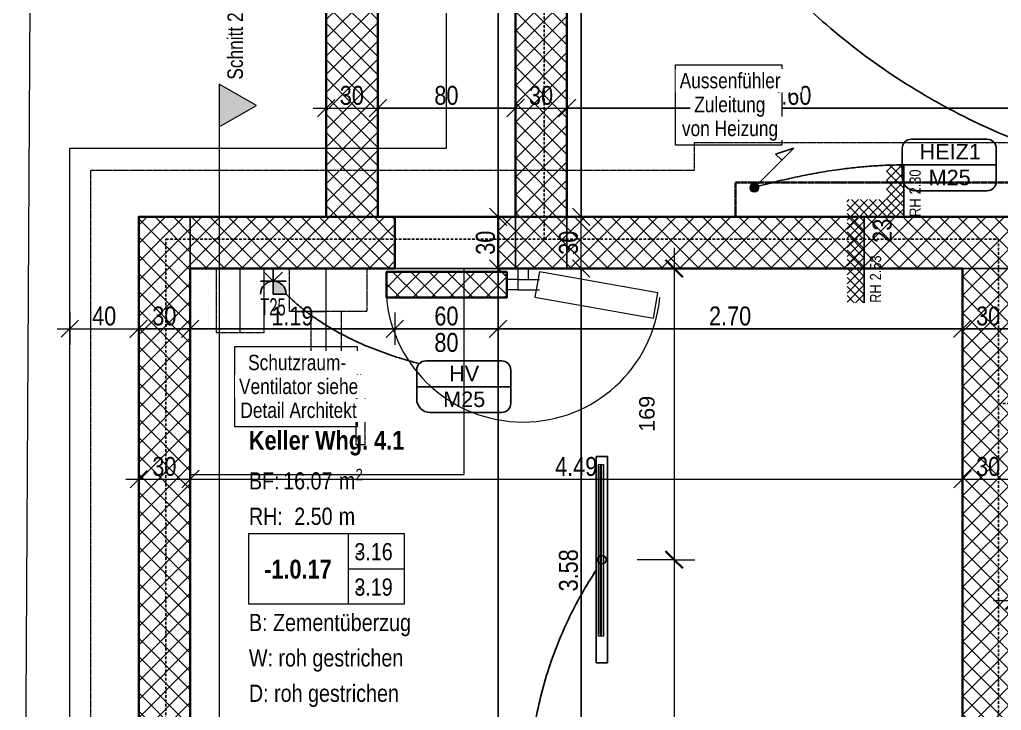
# Model space of a CAD drawing. Header units: millimetres. Extents: x -24363 to 26500, y -21894 to 23000.
# Drawn here: x -14712 to -9004, y 130 to 4147 of the extents above; entities that cross this region are included whole.
import ezdxf

# ---------------------------------------------------------------- set-up
doc = ezdxf.new("R2010")
doc.units = ezdxf.units.MM
for name, pattern in [('Achse', [25, 15, -5, 0, -5]), ('IMPORT-Strich 2_1mm _3_', [3, 2, -1]), ('IMPORT-Strichpunkt 3_1_1mm Achsen _3_', [5, 3, -1, 0, -1]), ('IMPORT-Unsichtbare Linie _3_', [10000, 0, -10000, 0, 0]), ('Verdeckt 0_75', [1.5, 0.75, -0.75])]:
    doc.linetypes.add(name, pattern=pattern)
for name, color, linetype, lineweight in [('000 Kataster Abbruch', 7, 'Continuous', 5), ('005 Türen_Tore Neu', 7, 'Continuous', 5), ('010 Aussenwände Bauteilschraffuren Neu', 7, 'Continuous', 5), ('010 Aussenwände Neu', 7, 'Continuous', 5), ('010 Fenster Neu', 7, 'Continuous', 5), ('015 Innenwände Bauteilschraffuren Neu', 7, 'Continuous', 5), ('015 Innenwände Neu', 7, 'Continuous', 5), ('027 Oberhalb Neu', 7, 'Continuous', 5), ('030 Bodenaufbauten Neu', 7, 'Continuous', 5), ('035 Decken Neu', 7, 'Continuous', 5), ('080 Raum Innen Kontur Neu', 7, 'Continuous', 5), ('080 Raum Innen Text Neu', 7, 'Continuous', 5), ('080 Raum Innen Textrahmen Neu', 7, 'Continuous', 5), ('110 Bemassungen Ausführung Neu', 7, 'Continuous', 5), ('160 Beschriftungen Ausführung Neu', 7, 'Continuous', 5), ('Allgemeine Beschriftungen', 7, 'Continuous', 5), ('Allgemeines Modell', 7, 'Continuous', 5), ('Bemaßungen', 7, 'Continuous', 9), ('Bemaßungen-50', 7, 'Continuous', 9), ('Elektroinstallationen', 7, 'Continuous', 5), ('Kabel', 7, 'Continuous', 5), ('Leuchten', 7, 'Continuous', 5), ('Lichtschalter', 7, 'Continuous', 5), ('Schnitte', 7, 'Continuous', 9), ('Wände', 7, 'Continuous', 5)]:
    doc.layers.add(name, color=color, linetype=linetype, lineweight=lineweight)
for name, color, linetype, lineweight, true_color in [('5773_100 Untergeschoss_dwg', 7, 'Continuous', 5, 0x767676), ('Anstieg', 7, 'Continuous', 5, 0xff7d00), ('Detailelemente', 1, 'Continuous', 25, 0xff0000), ('Linien', 7, 'Verdeckt 0_75', 5, 0xc0c0c0)]:
    doc.layers.add(name, color=color, linetype=linetype, lineweight=lineweight, true_color=true_color)
doc.styles.add('Arial Narrow', font='ARIALN.TTF', dxfattribs={"height": 110.000002})
doc.styles.add('Arial Narrow_11', font='ARIALN.TTF', dxfattribs={"height": 66})
doc.styles.add('Arial Narrow_12', font='ARIALN.TTF', dxfattribs={"width": 0.75, "height": 100})
doc.styles.add('Arial Narrow_2', font='ARIALN.TTF', dxfattribs={"height": 110})
doc.styles.add('Arial Narrow_8', font='ARIALN.TTF', dxfattribs={"height": 65})
doc.styles.add('Arial Narrow_9', font='ARIALN.TTF', dxfattribs={"height": 100})
doc.styles.add('Arial Narrow_B', font='ARIALNB.TTF', dxfattribs={"height": 110})
doc.styles.add('Arial_5', font='arial.ttf', dxfattribs={"height": 90})
doc.styles.add('Arial_6', font='arial.ttf', dxfattribs={"width": 0.8, "height": 90})
doc.dimstyles.new('Diagonal_-_1_8_mm_Arial', dxfattribs={"dimscale": 304.8, "dimtxt": 91.823346, "dimasz": 0.328084, "dimexe": 0.393701, "dimexo": 0.246063, "dimgap": 0.287073, "dimtad": 1, "dimdec": 0, "dimlfac": 0.1, "dimzin": 0, "dimdsep": 46, "dimtxsty": 'Arial_5', "dimblk1": 'OBLIQUE', "dimblk2": 'OBLIQUE', "dimsah": 1, "dimcen": 0.09, "dimdle": 0.393701, "dimadec": 3, "dimazin": 2, "dimtfac": 1, "dimtdec": 4, "dimtix": 1, "dimtmove": 0, "dimatfit": 3, "dimfxl": 1, "dimtvp": 1, "dimtfill": 1, "dimtolj": 1, "dimtzin": 0, "dimarcsym": 2})
pattern_1 = [(60.551, (0, 0), (-65.30952, 36.87365), []), (150.551, (0, 0), (36.87365, 65.30952), [])]

# ---------------------------------------------------------------- blocks, each defined once
blk = doc.blocks.new('DirectShape - Modell_Elektroplaner_002-17024533-UG')
at = {"layer": 'Wände', "color": 253, "true_color": 0xa3a3a3}
for p, q in [((4700, 0), (300, 0)), ((300, 0), (300, -300)), ((300, -300), (4700, -300))]:
    blk.add_line(p, q, dxfattribs=at)
blk = doc.blocks.new('DirectShape - Wand-013-17019986-UG')
blk.add_blockref('DirectShape - Modell_Elektroplaner_002-17024533-UG', (0, 0))
blk = doc.blocks.new('DirectShape - Modell_Elektroplaner_002-17024785-UG')
at = {"layer": 'Wände', "color": 253, "true_color": 0xa3a3a3}
for p, q in [((4700, 300), (0, 300)), ((0, 300), (0, 0)), ((0, 0), (4700, 0))]:
    blk.add_line(p, q, dxfattribs=at)
blk = doc.blocks.new('DirectShape - Wand-035-17009951-UG')
blk.add_blockref('DirectShape - Modell_Elektroplaner_002-17024785-UG', (0, 0))
blk = doc.blocks.new('DirectShape - Modell_Elektroplaner_002-17024816-UG')
at = {"layer": 'Wände', "color": 253, "true_color": 0xa3a3a3}
for p, q in [((13650, 0), (0, 0)), ((13650, -300), (13650, 0)), ((0, -300), (13650, -300))]:
    blk.add_line(p, q, dxfattribs=at)
blk = doc.blocks.new('DirectShape - Wand-013-17010005-UG')
blk.add_blockref('DirectShape - Modell_Elektroplaner_002-17024816-UG', (0, 0))
blk = doc.blocks.new('DirectShape - Modell_Elektroplaner_002-17037944-UG')
at = {"layer": 'Wände', "color": 253, "true_color": 0xa3a3a3}
for p, q in [((1334.8, 300), (300, 300)), ((300, 300), (300, 0)), ((1490, 300), (1334.8, 300)), ((1490, 0), (1490, 300)), ((2090, 300), (2090, 0)), ((2102.3, 300), (2090, 300)), ((2190, 300), (2102.3, 300)), ((2190, 0), (2190, 300)), ((300, 0), (1334.8, 0)), ((1334.8, 0), (1490, 0)), ((2090, 0), (2102.3, 0)), ((2102.3, 0), (2190, 0))]:
    blk.add_line(p, q, dxfattribs=at)
at = {"layer": 'Wände', "color": 251, "true_color": 0x666666}
for p, q in [((2090, 300), (1490, 300)), ((1490, 0), (2090, 0))]:
    blk.add_line(p, q, dxfattribs=at)
blk = doc.blocks.new('DirectShape - Wand-013-17010054-UG')
blk.add_blockref('DirectShape - Modell_Elektroplaner_002-17037944-UG', (0, 0))
blk = doc.blocks.new('DirectShape - Modell_Elektroplaner_002-17024896-UG')
at = {"layer": 'Wände', "color": 253, "true_color": 0xa3a3a3}
for p, q in [((2600, 300), (0, 300)), ((0, 300), (0, 0)), ((2600, 0), (2600, 300)), ((0, 0), (2600, 0))]:
    blk.add_line(p, q, dxfattribs=at)
blk = doc.blocks.new('DirectShape - Wand-035-17010106-UG')
blk.add_blockref('DirectShape - Modell_Elektroplaner_002-17024896-UG', (0, 0))
blk = doc.blocks.new('DirectShape - Modell_Elektroplaner_002-17024900-UG')
at = {"layer": 'Wände', "color": 253, "true_color": 0xa3a3a3}
for p, q in [((0, 0), (0, -150)), ((700, 0), (0, 0)), ((700, -150), (700, 0)), ((0, -150), (700, -150))]:
    blk.add_line(p, q, dxfattribs=at)
blk = doc.blocks.new('DirectShape - Wand-013-17010109-UG')
blk.add_blockref('DirectShape - Modell_Elektroplaner_002-17024900-UG', (0, 0))
blk = doc.blocks.new('DirectShape - Modell_Elektroplaner_002-17024932-UG')
at = {"layer": 'Wände', "color": 253, "true_color": 0xa3a3a3}
for p, q in [((0, 0), (0, -300)), ((0, -300), (8150, -300))]:
    blk.add_line(p, q, dxfattribs=at)
blk = doc.blocks.new('DirectShape - Wand-035-17010160-UG')
blk.add_blockref('DirectShape - Modell_Elektroplaner_002-17024932-UG', (0, 0))
blk = doc.blocks.new('DirectShape - Freifläche-001-17037210-UG')
at = {"layer": 'Allgemeines Modell', "color": 251, "true_color": 0x666666}
for p, q in [((4772.1, 17570.3), (4772.1, 15706.8)), ((4772.1, 15706.8), (4772.1, 14895.5)), ((3682.1, 14895.5), (3682.1, 9611.4)), ((4408.8, 14895.5), (3682.1, 14895.5)), ((4772.1, 14895.5), (4408.8, 14895.5))]:
    blk.add_line(p, q, dxfattribs=at)
at = {"layer": 'Allgemeines Modell', "color": 253, "true_color": 0xa3a3a3}
for p, q in [((4772.1, 17570.3), (4772.1, 15706.8)), ((4772.1, 15706.8), (4772.1, 14895.5)), ((4408.8, 14895.5), (3682.1, 14895.5)), ((3682.1, 14895.5), (3682.1, 9611.4)), ((4772.1, 14895.5), (4408.8, 14895.5))]:
    blk.add_line(p, q, dxfattribs=at)
blk = doc.blocks.new('DirectShape - Modell_Elektroplaner_002-17024520-UG')
at = {"layer": 'Lichtschalter'}
for p, q in [((0, 30), (1000, 30)), ((0, 0), (0, 30)), ((1000, 0), (0, 0)), ((10, 20), (990, 20)), ((10, 10), (10, 20)), ((10, 20), (10, 10)), ((990, 20), (10, 20)), ((10, 10), (990, 10)), ((10, 10), (990, 10)), ((990, 10), (990, 20)), ((990, 10), (990, 20)), ((1000, 30), (1000, 0))]:
    blk.add_line(p, q, dxfattribs=at)
blk = doc.blocks.new('DirectShape - Modell_Elektroplaner_002-V28-UG')
at = {"layer": 'Lichtschalter'}
for p, q in [((0, 30), (1000, 30)), ((0, 0), (0, 30)), ((0, 30), (1000, 30)), ((0, 0), (0, 30)), ((1000, 0), (0, 0)), ((1000, 0), (0, 0)), ((10, 20), (990, 20)), ((10, 10), (10, 20)), ((10, 20), (10, 10)), ((990, 20), (10, 20)), ((10, 20), (990, 20)), ((10, 10), (10, 20)), ((10, 20), (10, 10)), ((990, 20), (10, 20)), ((10, 10), (990, 10)), ((10, 10), (990, 10)), ((10, 10), (990, 10)), ((10, 10), (990, 10)), ((990, 10), (990, 20)), ((990, 10), (990, 20)), ((990, 10), (990, 20)), ((990, 10), (990, 20)), ((1000, 30), (1000, 0)), ((1000, 30), (1000, 0))]:
    blk.add_line(p, q, dxfattribs=at)
blk = doc.blocks.new('DirectShape - Modell_Elektroplaner_002-V29-UG')
for name in ['DirectShape - Modell_Elektroplaner_002-17024520-UG', 'DirectShape - Modell_Elektroplaner_002-V28-UG']:
    blk.add_blockref(name, (0, 0))
blk = doc.blocks.new('DirectShape - Leuchte-17024820-UG')
blk.add_blockref('DirectShape - Modell_Elektroplaner_002-V29-UG', (0, 0))
blk = doc.blocks.new('Modell_Elektroplaner_002_ifc-1-UG')
at = {"layer": 'Allgemeines Modell', "color": 251, "lineweight": 5, "true_color": 0x666666, "rotation": 359.999751747052}
blk.add_blockref('DirectShape - Freifläche-001-17037210-UG', (-17702.2, -11895.4), dxfattribs=at)
at = {"layer": 'Lichtschalter', "color": 254, "linetype": 'Verdeckt 0_75', "lineweight": 5, "true_color": 0xd9d9d9, "rotation": 89.9997517460218}
blk.add_blockref('DirectShape - Leuchte-17024820-UG', (-11316.6, 560.5), dxfattribs=at)
at = {"layer": 'Wände', "color": 251, "lineweight": 5, "true_color": 0x666666}
for name, p, rotation in [('DirectShape - Wand-013-17019986-UG', (-12930, 2700.1), 89.9997517460218), ('DirectShape - Wand-035-17009951-UG', (-11530, 2700), 89.9997517460218), ('DirectShape - Wand-013-17010005-UG', (-14020, -10649.9), 89.9997517460218), ('DirectShape - Wand-013-17010054-UG', (-14020, 2700.1), 359.999751747052), ('DirectShape - Wand-035-17010106-UG', (-11530, 2700), 359.999751747052), ('DirectShape - Wand-035-17010160-UG', (-8930, 2700), 269.9997517460218), ('DirectShape - Wand-013-17010109-UG', (-12580, 2680.1), 359.999751747052)]:
    blk.add_blockref(name, p, dxfattribs=dict(at, rotation=rotation))
blk = doc.blocks.new('tin_LED_Lichtleiste - Lichtleiste LED 120-17546088-UG')
at = {"layer": 'Leuchten', "color": 150, "lineweight": 25, "true_color": 0x007fff}
for p, q in [((600, 32.5), (-600, 32.5)), ((-600, 32.5), (-600, -32.5)), ((-600, 32.5), (600, 32.5)), ((-600, -32.5), (-600, 32.5)), ((600, -32.5), (600, 32.5)), ((600, 32.5), (600, -32.5)), ((-600, -32.5), (600, -32.5)), ((600, -32.5), (-600, -32.5))]:
    blk.add_line(p, q, dxfattribs=at)
blk.add_circle((0, 0), 25, dxfattribs=at)
blk = doc.blocks.new('tin_Typ25_AP - Steckdose T25 AP-17585394-UG')
at = {"layer": 'Detailelemente'}
blk.add_hatch(color=256, dxfattribs=at).paths.add_polyline_path([(-143.6, -150), (-68.6, -150), (-71.1, -130.6), (-78.6, -112.5), (-90.5, -97), (-106.1, -85), (-124.1, -77.6), (-143.6, -75)])
for p, q in [((-143.6, -75), (-196.6, -22)), ((-143.6, 0), (-143.6, -75)), ((-143.6, -75), (-90.5, -22)), ((-68.6, -75), (-218.6, -75)), ((-143.6, -75), (-143.6, -150)), ((-143.6, -150), (-68.6, -150))]:
    blk.add_line(p, q, dxfattribs=at)
for start, end in [(0, 180), (360, 90)]:
    blk.add_arc((-143.6, -150), 75, start, end, dxfattribs=at)
blk = doc.blocks.new('tin_Beschriftung_Verweis_2 Zeilen - Verteilung_ Leerrohr-18170776-UG')
at = {"layer": 'Elektroinstallationen', "color": 1, "lineweight": 25, "true_color": 0xff0000}
for p, q in [((220, 150), (-220, 150)), ((-273.6, 96.4), (-273.6, -71.4)), ((273.6, 96.4), (273.6, -96.4)), ((-273.6, 0), (273.6, 0)), ((220, -150), (-195, -150))]:
    blk.add_line(p, q, dxfattribs=at)
for centre, radius, start, end in [((-220, 96.4), 53.6, 90, 180), ((220, 96.4), 53.6, 360, 90), ((-195, -71.4), 78.6, 180, 270), ((220, -96.4), 53.6, 270, 0)]:
    blk.add_arc(centre, radius, start, end, dxfattribs=at)
blk = doc.blocks.new('tin_Fundamenterder_Horizontal_P1_P2 - Banderder verzinkt 50mm2-18181210-UG')
at = {"layer": 'Elektroinstallationen', "color": 1, "linetype": 'Achse', "lineweight": 25, "true_color": 0xff0000}
blk.add_line((0, 0), (2200.7, 0), dxfattribs=at)
blk = doc.blocks.new('tin_Fundamenterder_Horizontal_P1_P2 - Banderder verzinkt 50mm2-18180871-UG')
at = {"layer": 'Elektroinstallationen', "color": 1, "linetype": 'Achse', "lineweight": 25, "true_color": 0xff0000}
blk.add_line((0, 0), (4380.7, 0), dxfattribs=at)
blk = doc.blocks.new('tin_Fundamenterder_Horizontal_P1_P2 - Banderder verzinkt 50mm2-18181311-UG')
at = {"layer": 'Elektroinstallationen', "color": 1, "linetype": 'Achse', "lineweight": 25, "true_color": 0xff0000}
blk.add_line((0, 0), (2640.8, 0), dxfattribs=at)
blk = doc.blocks.new('tin_Fundamenterder_Horizontal_P1_P2 - Banderder verzinkt 50mm2-18181398-UG')
at = {"layer": 'Elektroinstallationen', "color": 1, "linetype": 'Achse', "lineweight": 25, "true_color": 0xff0000}
blk.add_line((0, 0), (5800, 0), dxfattribs=at)
blk = doc.blocks.new('tin_Fundamenterder_Horizontal_P1_P2 - Banderder verzinkt 50mm2-18181620-UG')
at = {"layer": 'Elektroinstallationen', "color": 1, "linetype": 'Achse', "lineweight": 25, "true_color": 0xff0000}
blk.add_line((0, 0), (9100, 0), dxfattribs=at)
blk = doc.blocks.new('tin_Steigleitung nach oben - tin_Steigleitung nach oben-17799429-UG')
at = {"layer": 'Elektroinstallationen', "color": 1, "lineweight": 25, "true_color": 0xff0000}
for p, q in [((17.7, 17.7), (229.8, 229.8)), ((229.8, 229.8), (123.7, 194.5)), ((229.8, 229.8), (123.7, 194.5)), ((159.1, 159.1), (229.8, 229.8)), ((123.7, 194.5), (159.1, 159.1)), ((123.7, 194.5), (159.1, 159.1))]:
    blk.add_line(p, q, dxfattribs=at)
blk = doc.blocks.new('tin_Beschriftung_Verweis_2 Zeilen - Verteilung_ Leerrohr-18202255-UG')
at = {"layer": 'Elektroinstallationen', "color": 1, "lineweight": 25, "true_color": 0xff0000}
for p, q in [((220, 150), (-220, 150)), ((-273.6, 96.4), (-273.6, -71.4)), ((273.6, 96.4), (273.6, -96.4)), ((-273.6, 0), (273.6, 0)), ((220, -150), (-195, -150))]:
    blk.add_line(p, q, dxfattribs=at)
for centre, radius, start, end in [((-220, 96.4), 53.6, 90, 180), ((220, 96.4), 53.6, 360, 90), ((-195, -71.4), 78.6, 180, 270), ((220, -96.4), 53.6, 270, 0)]:
    blk.add_arc(centre, radius, start, end, dxfattribs=at)
blk = doc.blocks.new('tin_Fundamenterder_Horizontal_P1_P2 - Banderder verzinkt 50mm2-18181209-UG')
at = {"layer": 'Elektroinstallationen', "color": 1, "linetype": 'Achse', "lineweight": 25, "true_color": 0xff0000}
blk.add_line((4618.4, 0), (13384.6, 0), dxfattribs=at)
blk = doc.blocks.new('5773_100 Untergeschoss_dwg-17512464-UG')
at = {"layer": '010 Aussenwände Bauteilschraffuren Neu', "true_color": 0x808080}
h = blk.add_hatch(dxfattribs=at)
h.set_pattern_fill('FP_1', color=8, style=0, pattern_type=2)
h.set_pattern_definition(pattern_1)
h.paths.add_polyline_path([(-11912.2, -201), (-13011.4, 3748.9), (-13300.4, 3668.5), (-12201.2, -281.4)])
h = blk.add_hatch(dxfattribs=at)
h.set_pattern_fill('FP_1', color=8, style=0, pattern_type=2)
h.set_pattern_definition(pattern_1)
h.paths.add_polyline_path([(-12971.9, -495.9), (-14071.1, 3454), (-14360.1, 3373.6), (-13260.9, -576.3)])
h = blk.add_hatch(dxfattribs=at)
h.set_pattern_fill('FP_1', color=8, style=0, pattern_type=2)
h.set_pattern_definition(pattern_1)
h.paths.add_polyline_path([(-11831.8, -490), (-11912.2, -201), (-12201.2, -281.4)])
h = blk.add_hatch(dxfattribs=at)
h.set_pattern_fill('FP_1', color=8, style=0, pattern_type=2)
h.set_pattern_definition(pattern_1)
h.paths.add_polyline_path([(-12120.8, -570.4), (-12201.2, -281.4), (-12297.6, -308.2), (-12217.1, -597.2)])
h = blk.add_hatch(dxfattribs=at)
h.set_pattern_fill('FP_1', color=8, style=0, pattern_type=2)
h.set_pattern_definition(pattern_1)
h.paths.add_polyline_path([(-11831.8, -490), (-12201.2, -281.4), (-12120.8, -570.4)])
h = blk.add_hatch(dxfattribs=at)
h.set_pattern_fill('FP_1', color=8, style=0, pattern_type=2)
h.set_pattern_definition(pattern_1)
h.paths.add_polyline_path([(-13941.6, -1077.1), (-12795.2, -758.1), (-12875.6, -469.1), (-14022, -788.1)])
h = blk.add_hatch(dxfattribs=at)
h.set_pattern_fill('FP_1', color=8, style=0, pattern_type=2)
h.set_pattern_definition(pattern_1)
h.paths.add_polyline_path([(-12797.8, -935.3), (-12123.4, -747.6), (-12163.6, -603.1), (-12838, -790.8)])
h = blk.add_hatch(dxfattribs=at)
h.set_pattern_fill('FP_1', color=8, style=0, pattern_type=2)
h.set_pattern_definition(pattern_1)
h.paths.add_polyline_path([(-13941.6, -1077.1), (-14022, -788.1), (-14311, -868.5), (-13984.2, -1053.1)])
h = blk.add_hatch(dxfattribs=at)
h.set_pattern_fill('FP_1', color=8, style=0, pattern_type=2)
h.set_pattern_definition(pattern_1)
h.paths.add_polyline_path([(-14230.6, -1157.5), (-13941.6, -1077.1), (-14311, -868.5)])
h = blk.add_hatch(dxfattribs=at)
h.set_pattern_fill('FP_1', color=8, style=0, pattern_type=2)
h.set_pattern_definition(pattern_1)
h.paths.add_polyline_path([(-10462.8, -13706.8), (-10429.5, -13697.6), (-11576.2, -9577.1), (-11865.2, -9657.5), (-10718.6, -13778)])
h.paths.add_polyline_path([(-11830.6, -9413.3), (-11636.8, -9359.3), (-13941.6, -1077.1), (-14230.6, -1157.5), (-11925.8, -9439.8)])
at = {"layer": '015 Innenwände Bauteilschraffuren Neu', "true_color": 0x808080}
h = blk.add_hatch(dxfattribs=at)
h.set_pattern_fill('FP_1', color=8, style=0, pattern_type=2)
h.set_pattern_definition(pattern_1)
h.paths.add_polyline_path([(-9616, 126.6), (-9407.6, 496), (-9696.4, 415.7)])
h = blk.add_hatch(dxfattribs=at)
h.set_pattern_fill('FP_1', color=8, style=0, pattern_type=2)
h.set_pattern_definition(pattern_1)
h.paths.add_polyline_path([(-9327, 207.1), (-9407.5, 495.8), (-9616, 126.6), (-9327.2, 207)])
h = blk.add_hatch(dxfattribs=at)
h.set_pattern_fill('FP_1', color=8, style=0, pattern_type=2)
h.set_pattern_definition(pattern_1)
h.paths.add_polyline_path([(-9616, 126.6), (-9696.4, 415.7), (-11912.2, -201), (-11831.8, -490), (-10489.1, -116.3)])
h = blk.add_hatch(dxfattribs=at)
h.set_pattern_fill('FP_1', color=8, style=0, pattern_type=2)
h.set_pattern_definition(pattern_1)
h.paths.add_polyline_path([(-7142, -7644.6), (-9327.2, 207), (-9616, 126.6), (-7431, -7725), (-7142.2, -7644.6)])
at = {"layer": '160 Beschriftungen Ausführung Neu', "true_color": 0x999999}
h = blk.add_hatch(dxfattribs=at)
h.set_pattern_fill('FP_20', color=253, style=0, pattern_type=2)
h.set_pattern_definition([(150.551, (-10222.666, 269.2), (18.4368, 32.6548), []), (60.551, (-10222.666, 269.2), (-32.6548, 18.4368), [])])
h.paths.add_polyline_path([(-10209, -246), (-10112.7, -219.2), (-10246.8, 262.5), (-10025.2, 324.2), (-10105.6, 613.2), (-10201.9, 586.4), (-10148.3, 393.7), (-10369.9, 332)])
at = {"layer": '000 Kataster Abbruch', "color": 40, "linetype": 'IMPORT-Strich 2_1mm _3_', "true_color": 0xffbf00, "flags": 128}
blk.add_lwpolyline([(-11027.4, 1720.6), (-15364.1, 563.2), (-12525.1, -9868.8), (-12307.1, -9807.8), (-11671.1, -12106.8), (-9680.8, -11567.2)], dxfattribs=at)
at = {"layer": '005 Türen_Tore Neu'}
for p, q in [((-12048.5, -550.3), (-12031.1, -612.9)), ((-12088.9, -629), (-11968.5, -595.5)), ((-12088.9, -629), (-12151.5, -646.4)), ((-12072.8, -686.8), (-12135.4, -704.2)), ((-13033.1, -1395.2), (-13180.5, -865.3)), ((-13561.7, -1360.6), (-13662.2, -999.4))]:
    blk.add_line(p, q, dxfattribs=at)
at = {"layer": '005 Türen_Tore Neu', "linetype": 'IMPORT-Strichpunkt 3_1_1mm Achsen _3_'}
blk.add_line((-13282.1, -1153.1), (-13113.5, -1106.2), dxfattribs=at)
at = {"layer": '005 Türen_Tore Neu', "flags": 128}
for points in [[(-11980.6, -552.2), (-11966, -701.4), (-11269.3, -633.7), (-11283.8, -484.4)], [(-12797.8, -935.3), (-12123.4, -747.6), (-12163.6, -603.1), (-12838, -790.8)]]:
    blk.add_lwpolyline(points, close=True, dxfattribs=at)
blk.add_lwpolyline([(-12106.3, -566.4), (-12072.8, -686.8), (-11952.4, -653.3)], dxfattribs=at)
at = {"layer": '005 Türen_Tore Neu', "linetype": 'IMPORT-Strich 2_1mm _3_', "flags": 128}
blk.add_lwpolyline([(-12409.8, -650.8), (-12088.1, -1806.9), (-13619.9, -2233.2), (-13941.6, -1077.1)], dxfattribs=at)
at = {"layer": '005 Türen_Tore Neu', "linetype": 'IMPORT-Strichpunkt 3_1_1mm Achsen _3_', "flags": 128}
for points in [[(-12952.8, -802), (-12885.8, -1042.8), (-13319.3, -1163.4), (-13386.3, -922.6)], [(-13529.7, -962.5), (-13429.2, -1323.8), (-13694.1, -1397.5), (-13794.7, -1036.2)], [(-13029.2, -1082.7), (-12948.8, -1371.7), (-13117.4, -1418.6), (-13197.8, -1129.6)], [(-13033.1, -1395.2), (-13019.7, -1443.4), (-12827, -1389.7)], [(-12972.6, -1430.3), (-12827, -1389.7), (-12800.2, -1486.1)]]:
    blk.add_lwpolyline(points, dxfattribs=at)
blk.add_lwpolyline([(-12824.3, -1492.8), (-12776.1, -1479.4), (-12689, -1792.5), (-12737.1, -1805.9)], close=True, dxfattribs=at)
at = {"layer": '005 Türen_Tore Neu'}
blk.add_arc((-12052, -649.9), 798.5, 200.9403, 10.1617, dxfattribs=at)
at = {"layer": '010 Aussenwände Neu', "lineweight": 35, "flags": 128}
for points in [[(-11912.2, -201), (-13024.8, 3797.1), (-7331.2, 5381.6)], [(-13260.9, -576.3), (-14440.6, 3662.6), (-14151.6, 3743)], [(-11831.8, -490), (-12120.8, -570.4), (-12217.1, -597.2), (-12297.6, -308.2), (-12201.2, -281.4), (-13300.4, 3668.5), (-14071.1, 3454), (-12971.9, -495.9), (-12875.6, -469.1), (-12795.2, -758.1), (-13941.6, -1077.1), (-11756.6, -8928.8)], [(-11925.8, -9439.8), (-14311, -868.5), (-14022, -788.1), (-13260.9, -576.3)]]:
    blk.add_lwpolyline(points, dxfattribs=at)
at = {"layer": '010 Aussenwände Neu', "linetype": 'IMPORT-Unsichtbare Linie _3_', "flags": 128}
blk.add_lwpolyline([(-14092, 2410.2), (-13032.3, 2705.1), (-12201.2, -281.4), (-13260.9, -576.3)], close=True, dxfattribs=at)
at = {"layer": '010 Aussenwände Neu', "color": 28, "linetype": 'IMPORT-Strichpunkt 3_1_1mm Achsen _3_', "true_color": 0x4c1300, "flags": 128}
blk.add_lwpolyline([(-13260.9, -576.3), (-14092, 2410.2), (-13032.3, 2705.1), (-12201.2, -281.4)], close=True, dxfattribs=at)
at = {"layer": '010 Aussenwände Neu', "lineweight": 35, "flags": 128}
blk.add_lwpolyline([(-12797.8, -935.3), (-12123.4, -747.6), (-12163.6, -603.1), (-12838, -790.8)], close=True, dxfattribs=at)
at = {"layer": '010 Fenster Neu', "lineweight": 25}
for p, q in [((-12297.6, -308.2), (-12875.6, -469.1)), ((-12217.1, -597.2), (-12795.2, -758.1))]:
    blk.add_line(p, q, dxfattribs=at)
at = {"layer": '010 Fenster Neu', "lineweight": 35}
for p, q in [((-12297.6, -308.2), (-12217.1, -597.2)), ((-12875.6, -469.1), (-12795.2, -758.1))]:
    blk.add_line(p, q, dxfattribs=at)
at = {"layer": '015 Innenwände Neu', "lineweight": 35, "flags": 128}
for points in [[(-11912.2, -201), (-9407.4, 496.1), (-9327, 207.1), (-9139.3, -467.3), (-7019.8, 122.5), (-6952.8, -118.3), (-7049.1, -145.2), (-6891, -713.6), (-7131.8, -780.6), (-7290, -212.2), (-9072.3, -708.2), (-8603.1, -2394.1), (-8362.2, -2327.1)], [(-11831.8, -490), (-9616, 126.6), (-7431, -7725), (-8577.4, -8044), (-8497, -8333.1), (-7061.5, -7933.6), (-7142, -7644.6), (-7785.4, -5332.4)]]:
    blk.add_lwpolyline(points, dxfattribs=at)
at = {"layer": '027 Oberhalb Neu', "linetype": 'IMPORT-Strichpunkt 3_1_1mm Achsen _3_', "flags": 128}
blk.add_lwpolyline([(9518.8, 6209.3), (-11314.6, 411.7), (-11271.7, 257.5), (-14653.2, -683.5), (-11940.1, -10433), (-10533.5, -10041.6)], dxfattribs=at)
at = {"layer": '027 Oberhalb Neu', "linetype": 'IMPORT-Strichpunkt 3_1_1mm Achsen _3_', "lineweight": 35, "flags": 128}
blk.add_lwpolyline([(-11925.8, -9439.8), (-14311, -868.5), (-10968.1, 61.8), (-11021.7, 254.4), (9580.5, 5987.7)], dxfattribs=at)
at = {"layer": '030 Bodenaufbauten Neu', "flags": 128}
for points in [[(-13024.8, 3797.1), (-7331.2, 5381.6), (-6218.6, 1383.5), (-5950.5, 420.1), (-6037.2, 396), (-5970.1, 155.1), (-6914.3, -107.6), (-6981.3, 133.2), (-9139.3, -467.3), (-9407.4, 496.1), (-11912.2, -201)], [(-11756.6, -8928.8), (-13941.6, -1077.1), (-9616, 126.6), (-7431, -7725), (-8982, -8156.6), (-9752.8, -8371.1)]]:
    blk.add_lwpolyline(points, close=True, dxfattribs=at)
at = {"layer": '035 Decken Neu', "linetype": 'IMPORT-Strichpunkt 3_1_1mm Achsen _3_', "flags": 128}
blk.add_lwpolyline([(6807.1, 9575.5), (-13380.8, 3957.5), (-12201.2, -281.4), (-3997.6, 2001.5)], dxfattribs=at)
at = {"layer": '035 Decken Neu', "linetype": 'IMPORT-Strich 2_1mm _3_', "flags": 128}
for points in [[(-14803.6, -590.4), (-12693.8, -3.3), (-13873.4, 4235.7), (-7264.6, 6074.8), (-5642.6, 246.3), (-7049.1, -145.2), (-6580, -1831.1), (-3227.4, -898.1), (-2476.7, -3595.6), (-790.8, -3126.5), (-687.7, -3496.9)], [(-526.8, -4074.9), (-158.1, -5400.1), (-7788.1, -7523.4), (-6209, -13197.8), (-10929.7, -14511.4), (-14803.6, -590.4)]]:
    blk.add_lwpolyline(points, dxfattribs=at)
at = {"layer": '080 Raum Innen Kontur Neu', "color": 9, "true_color": 0xc0c0c0, "flags": 128}
for points in [[(-13024.8, 3797.1), (-11912.2, -201), (-9407.4, 496.1), (-9139.3, -467.3), (-5950.5, 420.1), (-7331.2, 5381.6)], [(-13941.6, -1077.1), (-12981.8, -4526.1), (-8656.2, -3322.3), (-9616, 126.6), (-11831.8, -490)]]:
    blk.add_lwpolyline(points, close=True, dxfattribs=at)
at = {"layer": '080 Raum Innen Textrahmen Neu'}
for p, q in [((-12643.7, -2315.6), (-12533.3, -2712.3)), ((-12588.5, -2514), (-12274.7, -2426.7))]:
    blk.add_line(p, q, dxfattribs=at)
at = {"layer": '080 Raum Innen Textrahmen Neu', "flags": 128}
blk.add_lwpolyline([(-13200.2, -2470.5), (-12329.9, -2228.3), (-12219.5, -2625), (-13089.8, -2867.2)], close=True, dxfattribs=at)
at = {"layer": '110 Bemassungen Ausführung Neu', "color": 254, "true_color": 0xcccccc}
for p, q in [((-12056.6, 317.9), (-12106.9, 498.6)), ((-12345.6, 237.5), (-12395.9, 418.1)), ((-13116.3, 23), (-13166.6, 203.7)), ((-13405.3, -57.4), (-13455.6, 123.2)), ((-11923, -204), (-11742.4, -153.7)), ((-9547.1, -120.8), (-9496.8, -301.5)), ((-12387.9, -333.3), (-12207.2, -283.1)), ((-11842.6, -493), (-11661.9, -442.7)), ((-12307.4, -622.4), (-12126.8, -572.1)), ((-12148.3, -844.7), (-12098, -1025.3)), ((-12726.3, -1005.6), (-12676, -1186.2)), ((-13872.7, -1324.6), (-13822.5, -1505.2)), ((-14161.8, -1405), (-14111.5, -1585.6)), ((-14547.1, -1512.3), (-14496.8, -1692.9)), ((-11339.4, -1625.3), (-11276.8, -1607.9)), ((-13876.9, -2428.8), (-13927.1, -2248.2))]:
    blk.add_line(p, q, dxfattribs=at)
at = {"layer": '110 Bemassungen Ausführung Neu', "color": 254, "lineweight": 25, "true_color": 0xcccccc}
for p, q in [((-13395.7, 94.5), (-13465.2, -28.7)), ((-14487.2, -1541), (-14556.7, -1664.1)), ((-13867.2, -2276.9), (-13936.8, -2400))]:
    blk.add_line(p, q, dxfattribs=at)
at = {"layer": '110 Bemassungen Ausführung Neu', "color": 254, "true_color": 0xcccccc, "flags": 128}
for points in [[(-13497.3, 4003), (-13477.2, 3930.7), (-12297.6, -308.2), (-13477.2, 3930.7)], [(-9998.6, -6769.8), (-9567.3, -8319.5), (-9998.6, -6769.8), (-10213, -5999), (-10773.7, -3984.2), (-10213, -5999), (-10773.7, -3984.2), (-10792.5, -3916.8), (-11752.3, -467.9), (-10792.5, -3916.8), (-11752.3, -467.9), (-11832.7, -178.8), (-12945.3, 3819.2), (-11832.7, -178.8)], [(-13502.7, 12.8), (-13430.5, 32.9), (-13141.5, 113.3), (-12370.8, 327.8), (-13141.5, 113.3), (-12370.8, 327.8), (-12081.7, 408.2), (-9576.9, 1105.3), (-12081.7, 408.2)], [(-14594.2, -1622.7), (-14522, -1602.6), (-14136.6, -1495.3), (-13847.6, -1414.9), (-12701.2, -1095.9), (-12123.1, -935), (-9522, -211.2), (-9233, -130.7), (-7113.5, 459.1), (-9233, -130.7), (-7113.5, 459.1), (-6092.3, 743.3), (-6044.1, 756.7), (-6092.3, 743.3), (-7113.5, 459.1), (-9233, -130.7), (-9522, -211.2), (-12123.1, -935), (-12701.2, -1095.9), (-13847.6, -1414.9), (-14136.6, -1495.3)], [(-11276.8, -1607.9), (-9287.3, -1054.3), (-8998.3, -973.9), (-8138.5, -734.6)], [(-13974.2, -2358.6), (-13902, -2338.5), (-13613, -2258), (-11339.4, -1625.4)]]:
    blk.add_lwpolyline(points, dxfattribs=at)
at = {"layer": '110 Bemassungen Ausführung Neu', "color": 254, "lineweight": 25, "true_color": 0xcccccc, "flags": 128}
for points in [[(-12116.5, 346.7), (-12047, 469.8)], [(-12405.5, 266.2), (-12336, 389.4)], [(-13176.2, 51.8), (-13106.7, 174.9)], [(-11894.3, -144.1), (-11771.1, -213.6)], [(-9487.2, -149.6), (-9556.7, -272.7)], [(-12359.1, -273.4), (-12236, -343)], [(-11813.8, -433.1), (-11690.7, -502.6)], [(-12278.7, -562.5), (-12155.6, -632)], [(-12088.4, -873.4), (-12157.9, -996.6)], [(-9322.1, -1115.9), (-9252.6, -992.7)], [(-12666.4, -1034.3), (-12735.9, -1157.4)], [(-13812.8, -1353.3), (-13882.4, -1476.5)], [(-14101.9, -1433.8), (-14171.4, -1556.9)], [(-13647.7, -2319.6), (-13578.2, -2196.5)]]:
    blk.add_lwpolyline(points, close=True, dxfattribs=at)
at = {"layer": '110 Bemassungen Ausführung Neu', "color": 254, "true_color": 0xcccccc, "flags": 128}
for points in [[(-9665.5, -9766.3), (-9951.7, -8737.9), (-10032.1, -8448.9), (-12217.1, -597.2), (-12297.6, -308.2), (-12217.1, -597.2), (-10032.1, -8448.9), (-9951.7, -8737.9)], [(-9312.5, -964), (-9262.2, -1144.6)], [(-13638.1, -2167.7), (-13587.8, -2348.4)]]:
    blk.add_lwpolyline(points, close=True, dxfattribs=at)
at = {"layer": '160 Beschriftungen Ausführung Neu', "color": 253, "lineweight": 25, "true_color": 0x999999, "flags": 128}
blk.add_lwpolyline([(-10105.6, 613.2), (-10025.2, 324.2), (-10246.8, 262.5), (-10112.7, -219.2)], dxfattribs=at)
at = {"layer": '080 Raum Innen Text Neu', "color": 254, "true_color": 0xcccccc, "attachment_point": 1, "rotation": 15.551, "line_spacing_factor": 0.974696}
for s, insert, char_height, width, style in [('Keller Whg. 4.1', (-13360.1, -1895.9), 110, 1084.744, 'Arial Narrow_B'), ('2', (-12703, -1942.4), 66, 50.253, 'Arial Narrow_11'), (' m', (-12822.4, -1996.3), 100, 153.505, 'Arial Narrow_9'), ('16.07', (-13103.5, -2074.5), 100, 342.624, 'Arial Narrow_9'), ('BF:', (-13295.5, -2127.9), 100, 214.907, 'Arial Narrow_9'), ('2.50', (-12986.3, -2255.6), 100, 266.485, 'Arial Narrow_9'), (' m', (-12767.6, -2194.7), 100, 153.505, 'Arial Narrow_9'), ('RH:', (-13240.3, -2326.3), 100, 237.012, 'Arial Narrow_9'), ('3.16', (-12594.3, -2360.2), 100, 266.485, 'Arial Narrow_9'), ('-', (-12588.6, -2359.7), 100, 45.438, 'Arial Narrow_9'), ('-1.0.17', (-13073.4, -2594), 110, 468.75, 'Arial Narrow_B'), ('3.19', (-12539.1, -2558.5), 100, 266.485, 'Arial Narrow_9'), ('-', (-12533.5, -2558.1), 100, 45.438, 'Arial Narrow_9'), ('B: Zementüberzug', (-13074.7, -2921.3), 100, 1129.799, 'Arial Narrow_9'), ('W: roh gestrichen', (-13019.5, -3119.7), 100, 1074.537, 'Arial Narrow_9'), ('D: roh gestrichen', (-12964.3, -3318), 100, 1043.836, 'Arial Narrow_9')]:
    blk.add_mtext(s, dxfattribs=dict(at, insert=insert, char_height=char_height, width=width, style=style))
at = {"layer": '110 Bemassungen Ausführung Neu', "color": 254, "true_color": 0xcccccc, "char_height": 110, "attachment_point": 1, "line_spacing_factor": 0.974696, "style": 'Arial Narrow'}
for s, insert, width, rotation in [('2.60', (-10983.3, 848), 293.138, 15.551), ('30', (-12329.1, 473.5), 167.507, 15.551), ('80', (-12859, 326), 167.507, 15.551), ('30', (-13388.8, 178.5), 167.507, 15.551), ('30', (-9480.3, -65.5), 167.507, 15.551), ('30', (-11897.9, -426.2), 167.507, 105.551), ('30', (-12362.8, -555.6), 167.507, 105.551), ('2.70', (-10976.6, -481.9), 293.138, 15.551), ('60', (-12515, -910), 167.507, 15.551), ('30', (-9245.7, -908.7), 167.507, 15.551), ('80', (-12473.7, -1058.4), 167.507, 15.551), ('1.19', (-13428.4, -1164.2), 293.138, 15.551), ('30', (-14095, -1349.7), 167.507, 15.551), ('40', (-14432.1, -1443.5), 167.507, 15.551), ('4.49', (-11604.2, -1565), 293.138, 15.551), ('3.58', (-11373.1, -2312.2), 293.138, 105.551), ('30', (-13860.3, -2192.8), 167.507, 15.551)]:
    blk.add_mtext(s, dxfattribs=dict(at, insert=insert, width=width, rotation=rotation))
at = {"layer": '160 Beschriftungen Ausführung Neu', "color": 254, "true_color": 0xcccccc, "attachment_point": 1, "rotation": 105.551, "line_spacing_factor": 0.974696}
for s, insert, char_height, width, style in [('2.30', (-10028.2, 458.6), 65, 173.221, 'Arial Narrow_8'), ('RH', (-9993.2, 333), 65, 129.317, 'Arial Narrow_8'), ('3', (-10177.8, 198.2), 110, 83.754, 'Arial Narrow_2'), ('2', (-10158.7, 129.6), 110, 83.754, 'Arial Narrow_2'), ('2.53', (-10115.7, -84.7), 65, 173.221, 'Arial Narrow_8'), ('RH', (-10080.8, -210.3), 65, 129.317, 'Arial Narrow_8')]:
    blk.add_mtext(s, dxfattribs=dict(at, insert=insert, char_height=char_height, width=width, style=style))
blk = doc.blocks.new('Schnitt - eine Zeile-17117296-UG')
at = {"layer": 'Schnitte'}
blk.add_hatch(color=256, dxfattribs=at).paths.add_polyline_path([(0, 0), (-5, 0), (-2.5, 4.33)])
for p, q in [((-2.5, 4.33), (-5, 0)), ((0, 0), (-2.5, 4.33)), ((-5, 0), (0, 0))]:
    blk.add_line(p, q, dxfattribs=at)
blk = doc.blocks.new('DIMBLOCK60-UG')
at = {"layer": 'Bemaßungen-50', "lineweight": 35}
for p, q in [((-8930, 765.9), (-8880, 815.9)), ((-8005, 765.9), (-7955, 815.9)), ((-8930, 765.9), (-8980, 715.9)), ((-8005, 765.9), (-8055, 715.9))]:
    blk.add_line(p, q, dxfattribs=at)
at = {"layer": 'Bemaßungen-50'}
for p, q in [((-7885, 765.9), (-9050, 765.9)), ((-8930, 765.9), (-8930, 770.2)), ((-8930, 765.9), (-8930, 645.9)), ((-8005, 765.9), (-8005, 770.2)), ((-8005, 765.9), (-8005, 645.9))]:
    blk.add_line(p, q, dxfattribs=at)
at = {"layer": 'Bemaßungen-50', "color": 0, "insert": (-8536.7, 970.3), "char_height": 90, "width": 166.13, "attachment_point": 1, "line_spacing_factor": 0.941778, "style": 'Arial_5', "bg_fill": 3, "box_fill_scale": 1.25, "bg_fill_color": 256, "bg_fill_true_color": 13158600, "bg_fill_transparency": 0}
blk.add_mtext('92', dxfattribs=at)
blk = doc.blocks.new('_Oblique')
at = {"color": 0, "linetype": 'ByBlock', "lineweight": -2}
blk.add_line((-0.5, -0.5), (0.5, 0.5), dxfattribs=at)
blk = doc.blocks.new('DIMBLOCK62-UG')
at = {"layer": 'Bemaßungen-50'}
for p, q in [((-10906, 2820), (-10906, 1006.1)), ((-10906, 2700), (-10910.3, 2700)), ((-10906, 2700), (-10786, 2700)), ((-10906, 1006.1), (-11122.6, 1006.1)), ((-10906, 1006.1), (-10786, 1006.1))]:
    blk.add_line(p, q, dxfattribs=at)
at = {"layer": 'Bemaßungen-50', "lineweight": 35}
for p, q in [((-10906, 2700), (-10956, 2750)), ((-10906, 2700), (-10856, 2650)), ((-10906, 1006.1), (-10956, 1056.1)), ((-10906, 1006.1), (-10856, 956.1))]:
    blk.add_line(p, q, dxfattribs=at)
at = {"layer": 'Bemaßungen-50', "color": 0, "insert": (-11110.3, 1749.2), "char_height": 90, "width": 249.194, "attachment_point": 1, "rotation": 90, "line_spacing_factor": 0.941778, "style": 'Arial_5', "bg_fill": 3, "box_fill_scale": 1.25, "bg_fill_color": 256, "bg_fill_true_color": 13158600, "bg_fill_transparency": 0}
blk.add_mtext('169', dxfattribs=at)
blk = doc.blocks.new('DIMBLOCK63-UG')
at = {"layer": 'Bemaßungen-50', "lineweight": 35}
for p, q in [((-10906, 1006.1), (-10956, 1056.1)), ((-10906, 1006.1), (-10856, 956.1)), ((-10906, -1723.8), (-10956, -1673.8)), ((-10906, -1723.8), (-10856, -1773.8))]:
    blk.add_line(p, q, dxfattribs=at)
at = {"layer": 'Bemaßungen-50'}
for p, q in [((-10906, 1006.1), (-11122.6, 1006.1)), ((-10906, 1006.1), (-10906, -1723.8)), ((-10906, 1006.1), (-10786, 1006.1)), ((-10906, -1723.8), (-11122.6, -1723.8)), ((-10906, -1723.8), (-10786, -1723.8))]:
    blk.add_line(p, q, dxfattribs=at)
at = {"layer": 'Bemaßungen-50', "color": 0, "insert": (-11110.3, -462.7), "char_height": 90, "width": 249.194, "attachment_point": 1, "rotation": 90, "line_spacing_factor": 0.941778, "style": 'Arial_5', "bg_fill": 3, "box_fill_scale": 1.25, "bg_fill_color": 256, "bg_fill_true_color": 13158600, "bg_fill_transparency": 0}
blk.add_mtext('273', dxfattribs=at)

msp = doc.modelspace()

# ---------------------------------------------------------------- hatches: boundary and pattern name
at = {"layer": 'Anstieg', "true_color": 0xff0000}
msp.add_hatch(color=1, dxfattribs=at).paths.add_polyline_path([(-10440.3, 3144.5), (-10433.8, 3145.3), (-10427.8, 3147.8), (-10422.6, 3151.8), (-10418.6, 3157), (-10416.1, 3163), (-10415.3, 3169.5), (-10416.1, 3175.9), (-10418.6, 3182), (-10422.6, 3187.1), (-10427.8, 3191.1), (-10433.8, 3193.6), (-10440.3, 3194.5), (-10446.8, 3193.6), (-10452.8, 3191.1), (-10458, 3187.1), (-10461.9, 3182), (-10464.4, 3175.9), (-10465.3, 3169.5), (-10464.4, 3163), (-10461.9, 3157), (-10458, 3151.8), (-10452.8, 3147.8), (-10446.8, 3145.3)])

# ---------------------------------------------------------------- linework, layer by layer
at = {"layer": 'Allgemeine Beschriftungen', "color": 1, "lineweight": 18, "true_color": 0xff0000, "flags": 128}
for points in [[(-10899.5, 3884.7), (-10280.7, 3884.7), (-10280.7, 3417.7), (-10899.5, 3417.7)], [(-13461.7, 2245.5), (-12750.1, 2245.5), (-12750.1, 1778.5), (-13461.7, 1778.5)]]:
    msp.add_lwpolyline(points, close=True, dxfattribs=at)
at = {"layer": 'Anstieg', "color": 1, "lineweight": 25, "true_color": 0xff0000}
for start, end in [(0, 180), (180, 360)]:
    msp.add_arc((-10440.3, 3169.5), 25, start, end, dxfattribs=at)
at = {"layer": 'Kabel', "color": 150, "lineweight": 25, "true_color": 0x007fff}
for points, weights in [([(-6191.4, 3403.3), (-11489.1, 1459.8), (-11380, 7150)], [1, 0.559485411192, 1]), ([(-11360.1, -1663.6), (-12223.2, -363.1), (-11360.1, 944.6)], [1, 0.833184550367, 1])]:
    msp.add_rational_spline(points, weights, degree=2, dxfattribs=at)
at = {"layer": 'Kabel', "color": 1, "lineweight": 25, "true_color": 0xff0000}
msp.add_open_spline([(-10443.1, 3170.8), (-9972.3, 3301.7), (-9580.9, 3301.7)], degree=2, dxfattribs=at)
msp.add_rational_spline([(-12387.9, 2146.3), (-12882.7, 2273.6), (-13162.3, 2550.1)], [1, 0.973937062946, 1], degree=2, dxfattribs=at)
at = {"layer": 'Schnitte'}
msp.add_line((-13551.7, 3522.5), (-13551.7, -11015.4), dxfattribs=at)

# ---------------------------------------------------------------- block references
at = {"lineweight": 5}
msp.add_blockref('Modell_Elektroplaner_002_ifc-1-UG', (0, 0), dxfattribs=at)
at = {"layer": '5773_100 Untergeschoss_dwg', "color": 254, "true_color": 0xcccccc, "rotation": 344.449}
msp.add_blockref('5773_100 Untergeschoss_dwg-17512464-UG', (0, 0), dxfattribs=at)
at = {"layer": 'Detailelemente'}
msp.add_blockref('tin_Typ25_AP - Steckdose T25 AP-17585394-UG', (-13093.7, 2700.1), dxfattribs=at)
at = {"layer": 'Elektroinstallationen', "color": 1, "linetype": 'Achse', "lineweight": 25, "true_color": 0xff0000}
for name, p, rotation in [('tin_Fundamenterder_Horizontal_P1_P2 - Banderder verzinkt 50mm2-18180871-UG', (-11661.8, 2869.2), 89.99999999999993), ('tin_Fundamenterder_Horizontal_P1_P2 - Banderder verzinkt 50mm2-18181398-UG', (-9021, 2869.2), 269.9999999999999)]:
    msp.add_blockref(name, p, dxfattribs=dict(at, rotation=rotation))
at = {"layer": 'Elektroinstallationen', "color": 1, "lineweight": 25, "true_color": 0xff0000}
for name, p in [('tin_Beschriftung_Verweis_2 Zeilen - Verteilung_ Leerrohr-18202255-UG', (-9307.3, 3301.7)), ('tin_Steigleitung nach oben - tin_Steigleitung nach oben-17799429-UG', (-10440.3, 3169.5)), ('tin_Beschriftung_Verweis_2 Zeilen - Verteilung_ Leerrohr-18170776-UG', (-12130, 2012))]:
    msp.add_blockref(name, p, dxfattribs=at)
at = {"layer": 'Elektroinstallationen', "color": 1, "linetype": 'Achse', "lineweight": 25, "true_color": 0xff0000}
for name, p in [('tin_Fundamenterder_Horizontal_P1_P2 - Banderder verzinkt 50mm2-18181210-UG', (-13862.5, 2869.2)), ('tin_Fundamenterder_Horizontal_P1_P2 - Banderder verzinkt 50mm2-18181311-UG', (-11661.8, 2869.2)), ('tin_Fundamenterder_Horizontal_P1_P2 - Banderder verzinkt 50mm2-18181620-UG', (-9021, 1914.6))]:
    msp.add_blockref(name, p, dxfattribs=at)
at = {"layer": 'Leuchten', "color": 150, "lineweight": 25, "true_color": 0x007fff, "rotation": 269.9999999999997}
msp.add_blockref('tin_LED_Lichtleiste - Lichtleiste LED 120-17546088-UG', (-11327.6, 1006.1), dxfattribs=at)
at = {"layer": 'Linien', "color": 1, "linetype": 'Achse', "lineweight": 25, "true_color": 0xff0000, "rotation": 89.99999999999991}
msp.add_blockref('tin_Fundamenterder_Horizontal_P1_P2 - Banderder verzinkt 50mm2-18181209-UG', (-13862.5, -10515.3), dxfattribs=at)
at = {"layer": 'Schnitte', "xscale": 49.99999999999996, "yscale": 49.99999999999996, "zscale": 49.99999999999996, "rotation": 269.9999999999995}
msp.add_blockref('Schnitt - eine Zeile-17117296-UG', (-13551.7, 3522.5), dxfattribs=at)

# ---------------------------------------------------------------- texts
at = {"layer": 'Allgemeine Beschriftungen', "color": 1, "lineweight": 18, "true_color": 0xff0000, "attachment_point": 1}
for s, insert, char_height, width, style in [('HEIZ1', (-9479.6, 3423.7), 90, 420.886, 'Arial_5'), ('M25', (-9426.9, 3273.7), 90, 292.616, 'Arial_5'), ('T25', (-13313.3, 2526.7), 100, 186.392, 'Arial Narrow_12'), ('HV', (-12214.9, 2134), 90, 208.439, 'Arial_5'), ('M25', (-12249.6, 1984), 90, 292.616, 'Arial_5')]:
    msp.add_mtext(s, dxfattribs=dict(at, insert=insert, char_height=char_height, width=width, style=style))
at = {"layer": 'Schnitte', "insert": (-13504.2, 3797.5), "char_height": 90, "width": 827.341, "attachment_point": 1, "rotation": 90, "style": 'Arial_6'}
msp.add_mtext('Schnitt 201 / 50', dxfattribs=at)

# ---------------------------------------------------------------- next in the draw order: texts
at = {"layer": 'Allgemeine Beschriftungen', "color": 1, "lineweight": 18, "true_color": 0xff0000, "char_height": 90, "attachment_point": 1, "style": 'Arial_6', "bg_fill": 3, "box_fill_scale": 1.25, "bg_fill_color": 256, "bg_fill_true_color": 13158600, "bg_fill_transparency": 0}
for s, insert, width in [('Aussenfühler', (-10874.5, 3837.3), 686.244), ('Schutzraum-', (-13383.8, 2198), 673.417)]:
    msp.add_mtext(s, dxfattribs=dict(at, insert=insert, width=width))

# ---------------------------------------------------------------- next in the draw order: dimensions: what is measured, and where the dimension line sits
at = {"layer": 'Bemaßungen'}
dim = msp.add_linear_dim(base=(-10906, 1006.1), p1=(-10835.3, 2700), p2=(-11197.6, 1006.1), angle=89.9998, dimstyle='Diagonal_-_1_8_mm_Arial', override={"dimpost": '<>', "dimfxl": 1732.283206}, dxfattribs=at)
dim.commit()
dim.dimension.update_dxf_attribs({"geometry": 'DIMBLOCK62-UG', "text_midpoint": (-11039.4, 1853.1)})
dim = msp.add_linear_dim(base=(-8929.9966, 765.9263), p1=(-8004.9987, 695.2156), p2=(-8929.9966, 695.2175), dimstyle='Diagonal_-_1_8_mm_Arial', override={"dimpost": '<>', "dimfxl": 924.997895}, dxfattribs=at)
dim.commit()
dim.dimension.update_dxf_attribs({"geometry": 'DIMBLOCK60-UG', "text_midpoint": (-8467.4976, 899.3779)})

# ---------------------------------------------------------------- next in the draw order: texts
at = {"layer": 'Allgemeine Beschriftungen', "color": 1, "lineweight": 18, "true_color": 0xff0000, "char_height": 90, "attachment_point": 1, "style": 'Arial_6', "bg_fill": 3, "box_fill_scale": 1.25, "bg_fill_color": 256, "bg_fill_true_color": 13158600, "bg_fill_transparency": 0}
for s, insert, width in [('Zuleitung', (-10789.9, 3698.3), 484.219), ('Ventilator siehe', (-13436.7, 2059.1), 798.481)]:
    msp.add_mtext(s, dxfattribs=dict(at, insert=insert, width=width))

# ---------------------------------------------------------------- next in the draw order: dimensions: what is measured, and where the dimension line sits
at = {"layer": 'Bemaßungen'}
dim = msp.add_linear_dim(base=(-10906, -1723.8), p1=(-11197.6, 1006.1), p2=(-11197.6, -1723.8), angle=89.9998, dimstyle='Diagonal_-_1_8_mm_Arial', override={"dimpost": '<>', "dimfxl": 2729.858354}, dxfattribs=at)
dim.commit()
dim.dimension.update_dxf_attribs({"geometry": 'DIMBLOCK63-UG', "text_midpoint": (-11039.5, -358.9)})

# ---------------------------------------------------------------- next in the draw order: texts
at = {"layer": 'Allgemeine Beschriftungen', "color": 1, "lineweight": 18, "true_color": 0xff0000, "char_height": 90, "attachment_point": 1, "style": 'Arial_6', "bg_fill": 3, "box_fill_scale": 1.25, "bg_fill_color": 256, "bg_fill_true_color": 13158600, "bg_fill_transparency": 0}
for s, insert, width in [('von Heizung', (-10861.3, 3559.4), 654.177), ('Detail Architekt', (-13428.7, 1920.2), 782.447)]:
    msp.add_mtext(s, dxfattribs=dict(at, insert=insert, width=width))

doc.saveas('drawing.dxf')
